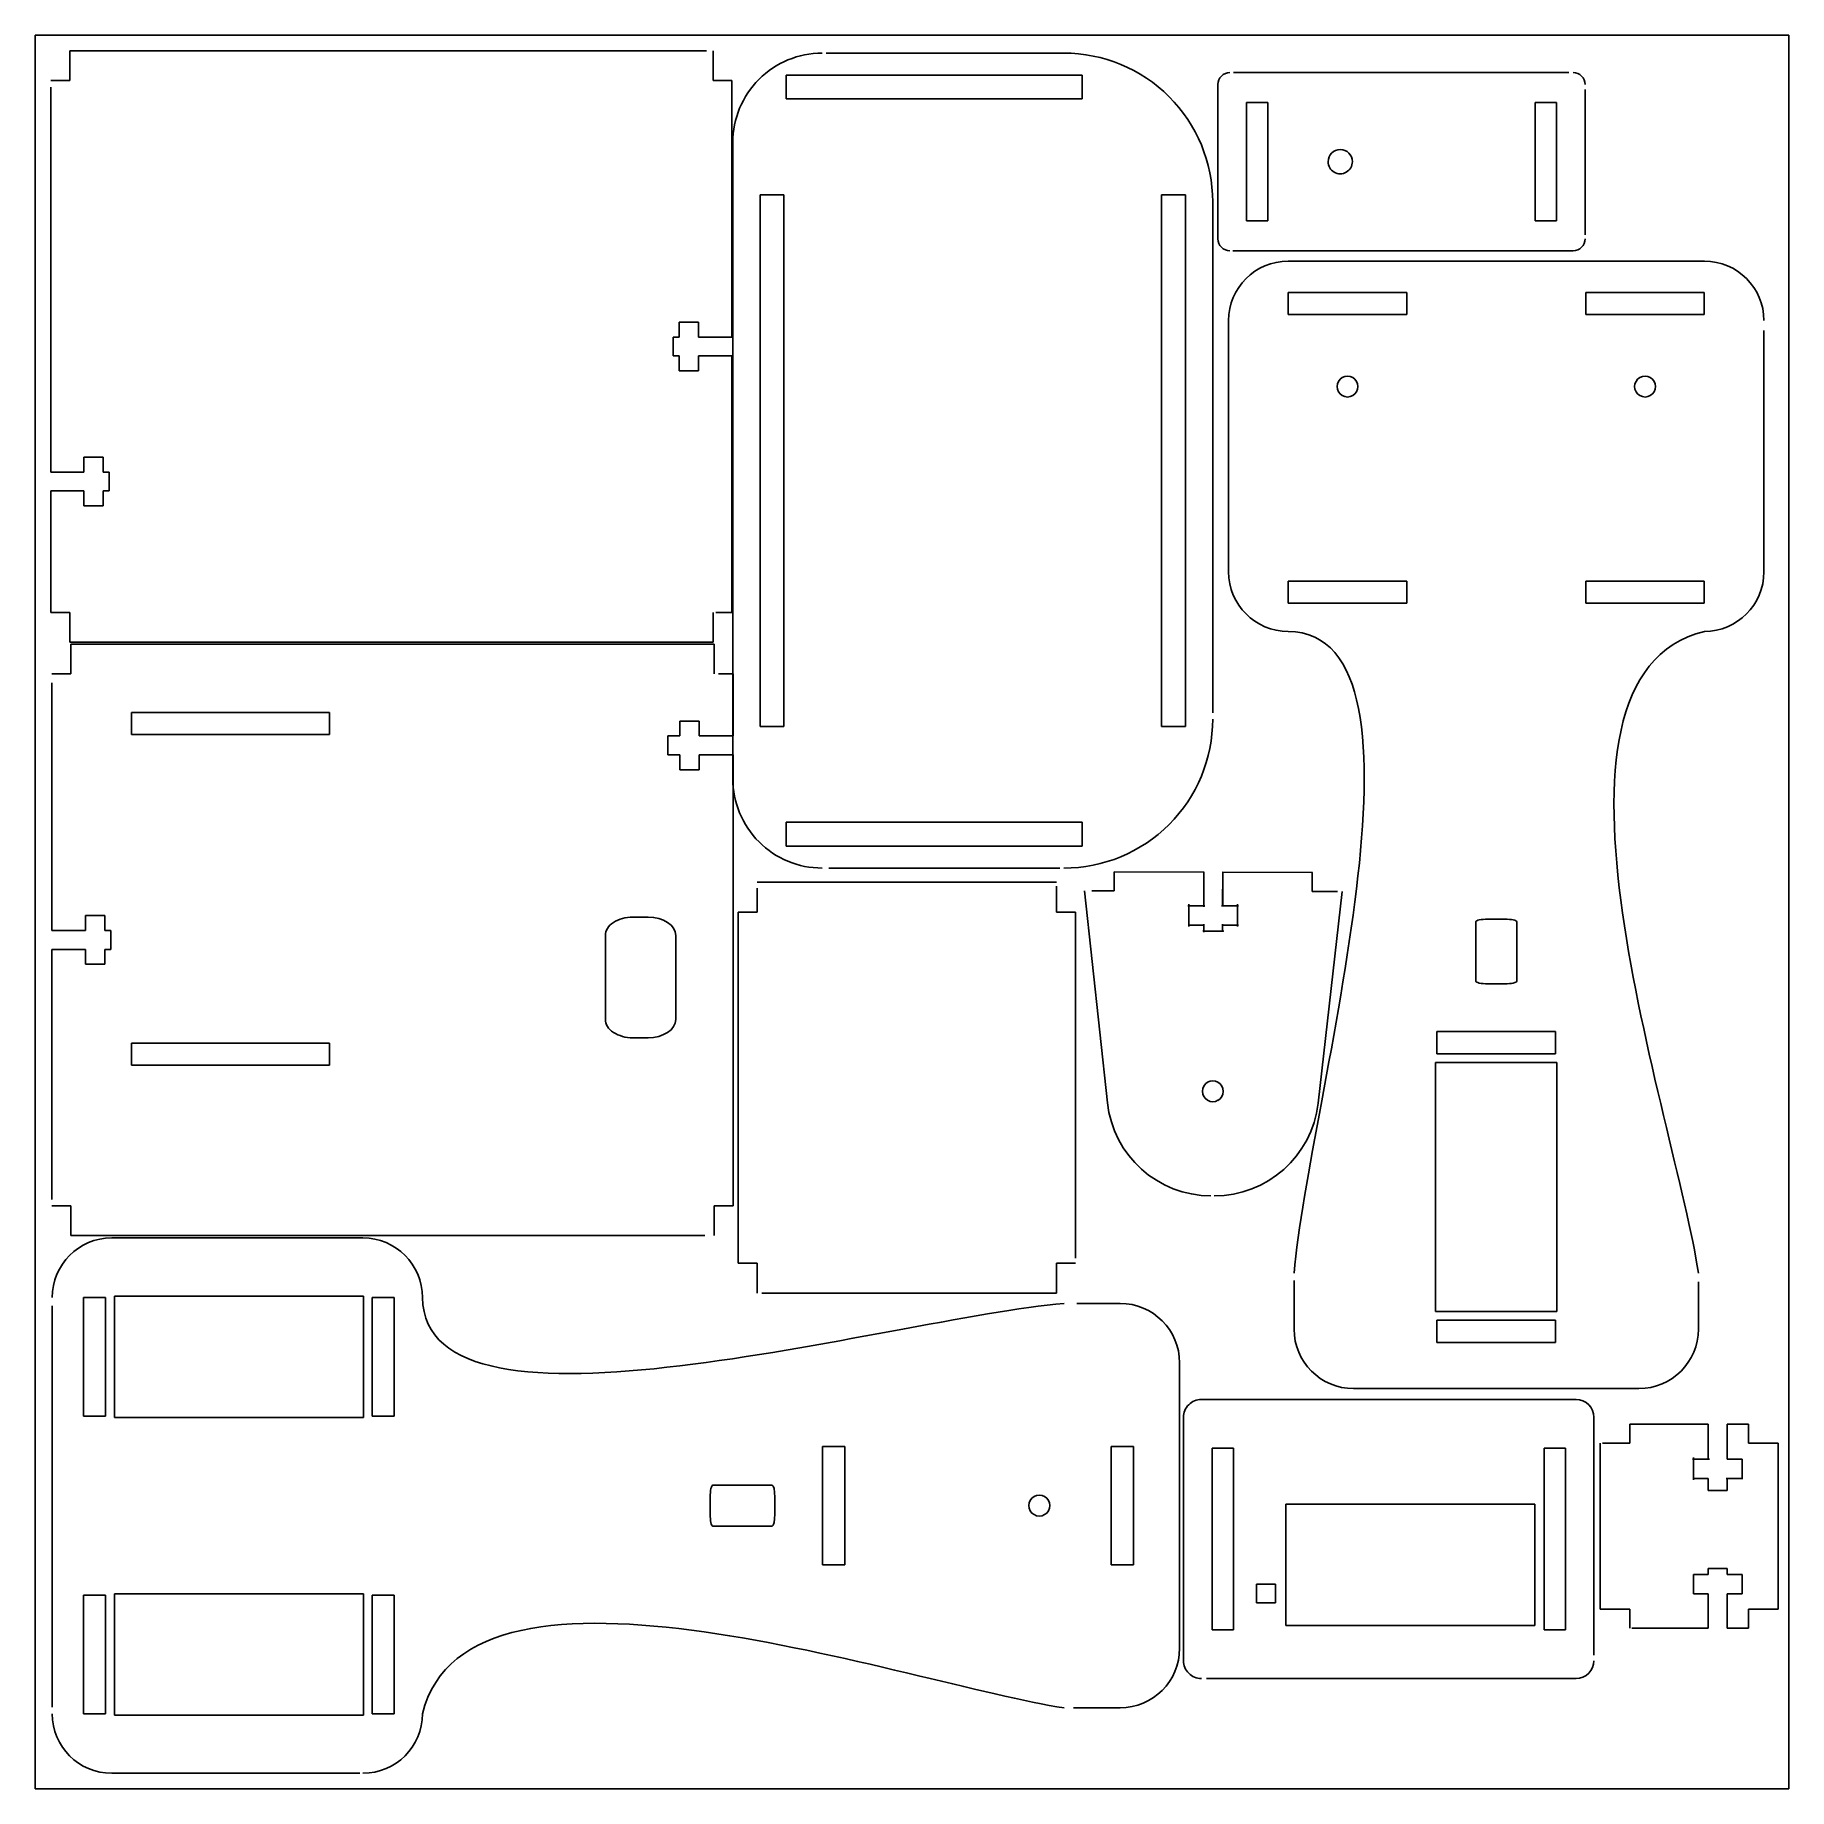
# Model space of a CAD drawing. Extents: x 0.2 to 29.8, y 0.2 to 29.8.
import ezdxf

# ---------------------------------------------------------------- set-up
doc = ezdxf.new("R2010")
doc.units = 0
doc.layers.add('Ebene_1', color=7, linetype='CONTINUOUS')

msp = doc.modelspace()

# ---------------------------------------------------------------- linework, layer by layer
at = {"layer": 'Ebene_1', "color": 7}
for p, q in [((0.242562, 29.757448), (29.757439, 29.757448)), ((0.242562, 0.242553), (0.242562, 29.757448)), ((29.757439, 29.757448), (29.757439, 0.242553)), ((11.539035, 29.493833), (0.825196, 29.493833)), ((0.825196, 29.493833), (0.825196, 28.993073)), ((11.652097, 28.993073), (11.652097, 29.493833)), ((17.556067, 29.453743), (13.556578, 29.453743)), ((0.825196, 28.993073), (0.507206, 28.993073)), ((11.970086, 28.993073), (11.652097, 28.993073)), ((11.970086, 24.676079), (11.970086, 28.993073)), ((12.88107, 29.084262), (17.862685, 29.084262)), ((12.88107, 28.683697), (12.88107, 29.084262)), ((17.862685, 29.084262), (17.862685, 28.683697)), ((20.149337, 28.925722), (20.149337, 26.327621)), ((26.055988, 29.126031), (20.411669, 29.126031)), ((26.126653, 29.126031), (26.126653, 29.126031)), ((26.126653, 29.126031), (26.126653, 29.126031)), ((0.507206, 28.878794), (0.507206, 22.404115)), ((17.862685, 28.683697), (12.88107, 28.683697)), ((26.326956, 26.398278), (26.326956, 28.84076)), ((20.629747, 28.624336), (20.988461, 28.624336)), ((20.629747, 26.628996), (20.629747, 28.624336)), ((20.988461, 28.624336), (20.988461, 26.628996)), ((25.487833, 28.624336), (25.84652, 28.624336)), ((25.487833, 26.628996), (25.487833, 28.624336)), ((25.84652, 28.624336), (25.84652, 26.628996)), ((11.985228, 27.951432), (11.985228, 17.241669)), ((11.985228, 27.951432), (11.985228, 27.951432)), ((11.985228, 27.951432), (11.985228, 27.951432)), ((22.410858, 27.626653), (22.410858, 27.626653)), ((22.410858, 27.626653), (22.410858, 27.626653)), ((12.444706, 18.121489), (12.444706, 27.071612)), ((12.444706, 27.071612), (12.845259, 27.071612)), ((12.845259, 27.071612), (12.845259, 18.121489)), ((19.199859, 18.121489), (19.199859, 27.071612)), ((19.199859, 27.071612), (19.600441, 27.071612)), ((19.600441, 27.071612), (19.600441, 18.121489)), ((20.059916, 18.351907), (20.059916, 26.949892)), ((20.988461, 26.628996), (20.629747, 26.628996)), ((25.84652, 26.628996), (25.487833, 26.628996)), ((20.397165, 26.127312), (26.126653, 26.127312)), ((21.329961, 25.953072), (28.334859, 25.953072)), ((23.326065, 25.425813), (21.331049, 25.425813)), ((21.331049, 25.425813), (21.331049, 25.053843)), ((23.326065, 25.053843), (23.326065, 25.425813)), ((28.333769, 25.425813), (26.338751, 25.425813)), ((26.338751, 25.425813), (26.338751, 25.053843)), ((28.333769, 25.053843), (28.333769, 25.425813)), ((11.079054, 24.676079), (11.079054, 24.926459)), ((11.079054, 24.926459), (11.40456, 24.926459)), ((11.40456, 24.926459), (11.40456, 24.676079)), ((20.328415, 20.723515), (20.328415, 24.951531)), ((21.331049, 25.053843), (23.326065, 25.053843)), ((26.338751, 25.053843), (28.333769, 25.053843)), ((10.978901, 24.358087), (10.978901, 24.676079)), ((10.978901, 24.676079), (11.079054, 24.676079)), ((11.40456, 24.676079), (11.970086, 24.676079)), ((29.336405, 24.784588), (29.336405, 20.723515)), ((11.079054, 24.358087), (10.978901, 24.358087)), ((11.079054, 24.107697), (11.079054, 24.358087)), ((11.970086, 24.358087), (11.40456, 24.358087)), ((11.40456, 24.358087), (11.40456, 24.107697)), ((11.970086, 20.041093), (11.970086, 24.358087)), ((11.40456, 24.107697), (11.079054, 24.107697)), ((22.153278, 23.842366), (22.153278, 23.842366)), ((22.153278, 23.842366), (22.153278, 23.842366)), ((27.161008, 23.842366), (27.161008, 23.842366)), ((27.161008, 23.842366), (27.161008, 23.842366)), ((1.062321, 22.404115), (1.062321, 22.654503)), ((1.062321, 22.654503), (1.3878, 22.654503)), ((1.3878, 22.654503), (1.3878, 22.404115)), ((0.507206, 22.404115), (1.062321, 22.404115)), ((1.3878, 22.404115), (1.487951, 22.404115)), ((1.487951, 22.404115), (1.487951, 22.086132)), ((1.062321, 22.086132), (0.507206, 22.086132)), ((0.507206, 22.086132), (0.507206, 20.041093)), ((1.062321, 21.835752), (1.062321, 22.086132)), ((1.487951, 22.086132), (1.3878, 22.086132)), ((1.3878, 22.086132), (1.3878, 21.835752)), ((1.3878, 21.835752), (1.062321, 21.835752)), ((23.326065, 20.567735), (21.331049, 20.567735)), ((21.331049, 20.567735), (21.331049, 20.195757)), ((23.326065, 20.195757), (23.326065, 20.567735)), ((28.333769, 20.567735), (26.338751, 20.567735)), ((26.338751, 20.567735), (26.338751, 20.195757)), ((28.333769, 20.195757), (28.333769, 20.567735)), ((21.331049, 20.195757), (23.326065, 20.195757)), ((26.338751, 20.195757), (28.333769, 20.195757)), ((0.507206, 20.041093), (0.825196, 20.041093)), ((0.825196, 20.041093), (0.825196, 19.540323)), ((11.652097, 19.540323), (11.652097, 20.041093)), ((11.701111, 20.041093), (11.970086, 20.041093)), ((0.825196, 19.540323), (11.652097, 19.540323)), ((11.670668, 19.506765), (0.843764, 19.506765)), ((0.843764, 19.506765), (0.843764, 19.005998)), ((11.670668, 19.005998), (11.670668, 19.506765)), ((0.843764, 19.005998), (0.525777, 19.005998)), ((11.988654, 19.005998), (11.744174, 19.005998)), ((11.988654, 17.962497), (11.988654, 19.005998)), ((0.525777, 18.855531), (0.525777, 14.689001)), ((1.863561, 18.355953), (5.196202, 18.355953)), ((1.863561, 17.98766), (1.863561, 18.355953)), ((5.196202, 18.355953), (5.196202, 17.98766)), ((11.092627, 17.962497), (11.092627, 18.212887)), ((11.092627, 18.212887), (11.418136, 18.212887)), ((11.418136, 18.212887), (11.418136, 17.962497)), ((12.845259, 18.121489), (12.444706, 18.121489)), ((19.600441, 18.121489), (19.199859, 18.121489)), ((5.196202, 17.98766), (1.863561, 17.98766)), ((10.892324, 17.644505), (10.892324, 17.962497)), ((10.892324, 17.962497), (11.092627, 17.962497)), ((11.418136, 17.962497), (11.988654, 17.962497)), ((11.092627, 17.644505), (10.892324, 17.644505)), ((11.092627, 17.394115), (11.092627, 17.644505)), ((11.988654, 17.644505), (11.418136, 17.644505)), ((11.418136, 17.644505), (11.418136, 17.394115)), ((11.988654, 10.054015), (11.988654, 17.644505)), ((11.418136, 17.394115), (11.092627, 17.394115)), ((12.88107, 16.509425), (17.862685, 16.509425)), ((12.88107, 16.10885), (12.88107, 16.509425)), ((17.862685, 16.509425), (17.862685, 16.10885)), ((17.862685, 16.10885), (12.88107, 16.10885)), ((13.599083, 15.739358), (17.487821, 15.739358)), ((19.912001, 15.669828), (18.402789, 15.673494)), ((18.402789, 15.673484), (18.402789, 15.355489)), ((19.911228, 15.351855), (19.911228, 15.669828)), ((19.913168, 15.086274), (19.913168, 15.673874)), ((20.230017, 15.669066), (20.227358, 15.103523)), ((20.228633, 15.673874), (20.228633, 15.103523)), ((21.737713, 15.665421), (20.230017, 15.66906)), ((21.736943, 15.347437), (21.736943, 15.665421)), ((17.434343, 15.499681), (12.394576, 15.499681)), ((12.394576, 15.400603), (12.394576, 14.998911)), ((17.434343, 14.998911), (17.434343, 15.433746)), ((17.901259, 15.356706), (18.28914, 11.789486)), ((18.402017, 15.355489), (18.024628, 15.356817)), ((19.910646, 15.104307), (19.910646, 15.351855)), ((19.642253, 15.103014), (19.928312, 15.103545)), ((19.659469, 14.779406), (19.659469, 15.104899)), ((19.659522, 14.754798), (19.659522, 15.130713)), ((19.660266, 15.104899), (19.910646, 15.104368)), ((20.209826, 15.103523), (20.493785, 15.10246)), ((20.228633, 15.103523), (20.479014, 15.102992)), ((20.476516, 15.130905), (20.476516, 14.754968)), ((20.479014, 15.102912), (20.479014, 14.777429)), ((22.160901, 15.346223), (21.736943, 15.347552)), ((21.832791, 11.781038), (22.237731, 15.346223)), ((1.091303, 14.689001), (1.091303, 14.939383)), ((1.091303, 14.939383), (1.416809, 14.939383)), ((1.416809, 14.939383), (1.416809, 14.689001)), ((10.305759, 14.915456), (10.557626, 14.915456)), ((12.394576, 14.998911), (12.076586, 14.998911)), ((12.076586, 14.998911), (12.076586, 9.08889)), ((17.752306, 14.998911), (17.434343, 14.998911)), ((17.752306, 9.176264), (17.752306, 14.998911)), ((19.909847, 14.778806), (19.659469, 14.779337)), ((19.913168, 14.780591), (19.664729, 14.780591)), ((19.909609, 14.678651), (19.909874, 14.778806)), ((19.913168, 14.661359), (19.910511, 14.796286)), ((20.493253, 14.78007), (20.213996, 14.779006)), ((20.227837, 14.77803), (20.227572, 14.677878)), ((20.227599, 14.795762), (20.227599, 14.664494)), ((20.478217, 14.777429), (20.227837, 14.777961)), ((24.48788, 14.836256), (24.48788, 13.835127)), ((24.976631, 14.879893), (24.688185, 14.879893)), ((25.176937, 13.835127), (25.176937, 14.836256)), ((0.525777, 14.689001), (1.091303, 14.689001)), ((1.416809, 14.689001), (1.516962, 14.689001)), ((1.516962, 14.689001), (1.516962, 14.37102)), ((9.839293, 13.192787), (9.839293, 14.605657)), ((11.024063, 14.605657), (11.024063, 13.192787)), ((20.245371, 14.680186), (19.895901, 14.68125)), ((20.227599, 14.677878), (19.909609, 14.678674)), ((1.091303, 14.37102), (0.525777, 14.37102)), ((0.525777, 14.37102), (0.525777, 10.163757)), ((1.091303, 14.120629), (1.091303, 14.37102)), ((1.516962, 14.37102), (1.416809, 14.37102)), ((1.416809, 14.37102), (1.416809, 14.120629)), ((1.416809, 14.120629), (1.091303, 14.120629)), ((24.688185, 13.791501), (24.976631, 13.791501)), ((25.176937, 13.835127), (25.176937, 13.835127)), ((25.176937, 13.835127), (25.176937, 13.835127)), ((25.829942, 12.987579), (23.834901, 12.987579)), ((23.834901, 12.987579), (23.834901, 12.61562)), ((25.829942, 12.61562), (25.829942, 12.987579)), ((1.863561, 12.789995), (5.196202, 12.789995)), ((1.863561, 12.421691), (1.863561, 12.789995)), ((5.196202, 12.789995), (5.196202, 12.421691)), ((10.557626, 12.882996), (10.305759, 12.882996)), ((5.196202, 12.421691), (1.863561, 12.421691)), ((25.853347, 12.466826), (23.81147, 12.466826)), ((23.81147, 12.466826), (23.81147, 8.278271)), ((23.834901, 12.61562), (25.829942, 12.61562)), ((25.853347, 8.278271), (25.853347, 12.466826)), ((19.974189, 12.134226), (19.974189, 12.134226)), ((19.974189, 12.134226), (19.974189, 12.134226)), ((0.525777, 10.054015), (0.843764, 10.054015)), ((0.843764, 10.054015), (0.843764, 9.553255)), ((11.670668, 10.054015), (11.988654, 10.054015)), ((11.670668, 9.553255), (11.670668, 10.054015)), ((0.843764, 9.553255), (11.512629, 9.553255)), ((5.759977, 9.514124), (1.531945, 9.514124)), ((12.076586, 9.08889), (12.394576, 9.08889)), ((12.394576, 9.08889), (12.394576, 8.588131)), ((17.434343, 9.08889), (17.752306, 9.08889)), ((17.434343, 8.588131), (17.434343, 9.08889)), ((12.470101, 8.588131), (17.434343, 8.588131)), ((21.429688, 7.981481), (21.429688, 8.799034)), ((28.235129, 8.775816), (28.235129, 7.981481)), ((0.530426, 8.37125), (0.530426, 1.615619)), ((1.429642, 8.511516), (1.057669, 8.511516)), ((1.057669, 8.511516), (1.057669, 6.516473)), ((1.429642, 6.516473), (1.429642, 8.511516)), ((1.578406, 6.493069), (1.578406, 8.534947)), ((1.578406, 8.534947), (5.766962, 8.534947)), ((5.766962, 8.534947), (5.766962, 7.831625)), ((6.287725, 8.511516), (5.915755, 8.511516)), ((5.915755, 8.511516), (5.915755, 6.516473)), ((6.287725, 6.516473), (6.287725, 8.511516)), ((18.502011, 8.412851), (17.772946, 8.412851)), ((18.502011, 8.412851), (18.502011, 8.412851)), ((18.502011, 8.412851), (18.502011, 8.412851)), ((23.81147, 8.278271), (25.853347, 8.278271)), ((21.429688, 7.981481), (21.429688, 7.981481)), ((21.429688, 7.981481), (21.429688, 7.981481)), ((25.829942, 8.129504), (23.834901, 8.129504)), ((23.834901, 8.129504), (23.834901, 7.757534)), ((25.829942, 7.757534), (25.829942, 8.129504)), ((5.766962, 7.831625), (5.766962, 6.493069)), ((23.834901, 7.757534), (25.829942, 7.757534)), ((19.503556, 2.608981), (19.503556, 7.411332)), ((19.869255, 6.797058), (26.175083, 6.797058)), ((27.233584, 6.979935), (22.431234, 6.979935)), ((1.057669, 6.516473), (1.429642, 6.516473)), ((5.915755, 6.516473), (6.287725, 6.516473)), ((19.568799, 2.400867), (19.568799, 6.496602)), ((26.475539, 6.496602), (26.475539, 2.495919)), ((26.475539, 6.496602), (26.475539, 6.496602)), ((26.475539, 6.496602), (26.475539, 6.496602)), ((5.766962, 6.493069), (1.578406, 6.493069)), ((28.400589, 6.380518), (27.080051, 6.380518)), ((27.080051, 6.062497), (27.080051, 6.380518)), ((27.080051, 6.380518), (28.400568, 6.380518)), ((28.400568, 6.380518), (28.400568, 5.792125)), ((28.718603, 5.792125), (28.718603, 6.380518)), ((28.718603, 6.380518), (29.077518, 6.380518)), ((29.077518, 6.380518), (28.718611, 6.380518)), ((29.077518, 6.380518), (29.077518, 6.062497)), ((13.495901, 4.012622), (13.495901, 6.007665)), ((13.495901, 6.007665), (13.867871, 6.007665)), ((13.867871, 6.007665), (13.867871, 4.012622)), ((18.725957, 6.007665), (18.353987, 6.007665)), ((18.353987, 6.007665), (18.353987, 4.012622)), ((18.725957, 4.012622), (18.725957, 6.007665)), ((20.049211, 2.920088), (20.049211, 5.97738)), ((20.049211, 5.97738), (20.407899, 5.97738)), ((20.407899, 5.97738), (20.407899, 2.920088)), ((25.636359, 2.920088), (25.636359, 5.97738)), ((25.636359, 5.97738), (25.995047, 5.97738)), ((25.995047, 5.97738), (25.995047, 2.920088)), ((26.579214, 3.268016), (26.579214, 6.062497)), ((26.617438, 6.062497), (27.080051, 6.062497)), ((29.077518, 6.062497), (29.57835, 6.062497)), ((29.57835, 6.062497), (29.57835, 3.268016)), ((28.132146, 5.791614), (28.418261, 5.792117)), ((28.149404, 5.443359), (28.149404, 5.819324)), ((28.400568, 5.792125), (28.150148, 5.792125)), ((28.150148, 5.792125), (28.150148, 5.466592)), ((28.969033, 5.792125), (28.718603, 5.792125)), ((28.969033, 5.466592), (28.969033, 5.792125)), ((11.647236, 5.354685), (12.648356, 5.354685)), ((28.150148, 5.466592), (28.400568, 5.466592)), ((28.400568, 5.466592), (28.400568, 5.26626)), ((28.983268, 5.468629), (28.703963, 5.467597)), ((28.718603, 5.26626), (28.718603, 5.466592)), ((28.718603, 5.466592), (28.969033, 5.466592)), ((11.603588, 4.865906), (11.603588, 5.154381)), ((12.691978, 5.154381), (12.691978, 4.865906)), ((17.142521, 5.185436), (17.142521, 5.185436)), ((17.142521, 5.185436), (17.142521, 5.185436)), ((25.480951, 5.033189), (21.292396, 5.033189)), ((21.292396, 5.033189), (21.292396, 2.991312)), ((25.480951, 2.991312), (25.480951, 5.033189)), ((28.400568, 5.26626), (28.718603, 5.26626)), ((12.648356, 4.665602), (11.647236, 4.665602)), ((12.648356, 4.665602), (12.648356, 4.665602)), ((12.648356, 4.665602), (12.648356, 4.665602)), ((13.867871, 4.012622), (13.495901, 4.012622)), ((18.353987, 4.012622), (18.725957, 4.012622)), ((28.400589, 3.850467), (28.150166, 3.850467)), ((28.150166, 3.850467), (28.150166, 3.524934)), ((28.718611, 3.950627), (28.400589, 3.950627)), ((28.400589, 3.950627), (28.400589, 3.850467)), ((28.718611, 3.850467), (28.718611, 3.950627)), ((28.969033, 3.850467), (28.718611, 3.850467)), ((28.969033, 3.524934), (28.969033, 3.850467)), ((21.116612, 3.690515), (20.798622, 3.690515)), ((20.798622, 3.690515), (20.798622, 3.3725)), ((21.116612, 3.3725), (21.116612, 3.690515)), ((1.429642, 3.503813), (1.057669, 3.503813)), ((1.057669, 3.503813), (1.057669, 1.508772)), ((1.429642, 1.508772), (1.429642, 3.503813)), ((1.578406, 1.485367), (1.578406, 3.527244)), ((1.578406, 3.527244), (5.766962, 3.527244)), ((5.766962, 3.527244), (5.766962, 1.485367)), ((6.287725, 3.503813), (5.915755, 3.503813)), ((5.915755, 3.503813), (5.915755, 1.508772)), ((6.287725, 1.508772), (6.287725, 3.503813)), ((20.798622, 3.3725), (21.116612, 3.3725)), ((27.080051, 3.268016), (26.579214, 3.268016)), ((27.080051, 2.949984), (27.080051, 3.268016)), ((28.150166, 3.524934), (28.400589, 3.524934)), ((28.400589, 3.524934), (28.400589, 2.949984)), ((28.718611, 2.949984), (28.718611, 3.524934)), ((28.718611, 3.524934), (28.969033, 3.524934)), ((29.57835, 3.268016), (29.077518, 3.268016)), ((29.077518, 3.268016), (29.077518, 2.949984)), ((21.292396, 2.991312), (25.480951, 2.991312)), ((20.407899, 2.920088), (20.049211, 2.920088)), ((25.995047, 2.920088), (25.636359, 2.920088)), ((28.400589, 2.949984), (27.113627, 2.949984)), ((29.077518, 2.949984), (28.718611, 2.949984)), ((26.175083, 2.100412), (19.957321, 2.100412)), ((1.057669, 1.508772), (1.429642, 1.508772)), ((5.766962, 1.485367), (1.578406, 1.485367)), ((5.915755, 1.508772), (6.287725, 1.508772)), ((17.71995, 1.607409), (18.502011, 1.607409)), ((1.531945, 0.506162), (5.705464, 0.506162)), ((29.757439, 0.242553), (0.242562, 0.242553))]:
    msp.add_line(p, q, dxfattribs=at)
for points in [[(13.487535, 29.453743), (13.089104, 29.453743), (12.706988, 29.295474), (12.425233, 29.013739)], [(19.326576, 28.720395), (18.857005, 29.189948), (18.220124, 29.453743), (17.556067, 29.453743)], [(12.425233, 29.013739), (12.143505, 28.73199), (11.985228, 28.349888), (11.985228, 27.951432)], [(20.208019, 29.067353), (20.17043, 29.029782), (20.149337, 28.978837), (20.149337, 28.925722)], [(20.34964, 29.126031), (20.296509, 29.126031), (20.245556, 29.104911), (20.208019, 29.067353)], [(26.268274, 29.067353), (26.230709, 29.104914), (26.179758, 29.126031), (26.126653, 29.126031)], [(26.326956, 28.925722), (26.326956, 28.978837), (26.305969, 29.029782), (26.268274, 29.067353)], [(20.059916, 26.949892), (20.059916, 27.61396), (19.796121, 28.250831), (19.326576, 28.720395)], [(22.002254, 27.626653), (22.002254, 27.739498), (22.093718, 27.830966), (22.206568, 27.830966)], [(22.206568, 27.830966), (22.319418, 27.830966), (22.410858, 27.739498), (22.410858, 27.626653)], [(22.104397, 27.449727), (22.041172, 27.486225), (22.002254, 27.553667), (22.002254, 27.626653)], [(22.308713, 27.449727), (22.245486, 27.413221), (22.167624, 27.413221), (22.104397, 27.449727)], [(22.410858, 27.626653), (22.410858, 27.553667), (22.371938, 27.486225), (22.308713, 27.449727)], [(20.149337, 26.327621), (20.149337, 26.274498), (20.170324, 26.223543), (20.208019, 26.185972)], [(26.268274, 26.185972), (26.305863, 26.223543), (26.326956, 26.274498), (26.326956, 26.327621)], [(20.208019, 26.185972), (20.245556, 26.148408), (20.296509, 26.127312), (20.34964, 26.127312)], [(26.126653, 26.127312), (26.179758, 26.127312), (26.230709, 26.148405), (26.268274, 26.185972)], [(20.328415, 24.951531), (20.328415, 25.504673), (20.776839, 25.953072), (21.329961, 25.953072)], [(28.334859, 25.953072), (28.887978, 25.953072), (29.336405, 25.504673), (29.336405, 24.951531)], [(22.153278, 23.842366), (22.153014, 23.90509), (22.18651, 23.963114), (22.24081, 23.99452)], [(22.24081, 23.99452), (22.295111, 24.025926), (22.362029, 24.025926), (22.41633, 23.99452)], [(22.41633, 23.99452), (22.470604, 23.963114), (22.503968, 23.90509), (22.503809, 23.842366)], [(27.161008, 23.842366), (27.160744, 23.90513), (27.194134, 23.963223), (27.248461, 23.994671)], [(27.248461, 23.994671), (27.302762, 24.026106), (27.369759, 24.026106), (27.42406, 23.994671)], [(27.42406, 23.994671), (27.478387, 23.963223), (27.511753, 23.90513), (27.511513, 23.842366)], [(22.24081, 23.690212), (22.18651, 23.721621), (22.153146, 23.779642), (22.153278, 23.842366)], [(22.41633, 23.690212), (22.362029, 23.658806), (22.295111, 23.658806), (22.24081, 23.690212)], [(22.503809, 23.842366), (22.504074, 23.779642), (22.470604, 23.721621), (22.41633, 23.690212)], [(27.248461, 23.690082), (27.194134, 23.72152), (27.160768, 23.779602), (27.161008, 23.842366)], [(27.42406, 23.690082), (27.369759, 23.658637), (27.302762, 23.658637), (27.248461, 23.690082)], [(27.511513, 23.842366), (27.511777, 23.779602), (27.478387, 23.72152), (27.42406, 23.690082)], [(21.329961, 19.721975), (20.776839, 19.721975), (20.328415, 20.170385), (20.328415, 20.723515)], [(29.336405, 20.723515), (29.336405, 20.170385), (28.887978, 19.721975), (28.334859, 19.721975)], [(21.429688, 8.922617), (21.676322, 11.813129), (24.017167, 19.680599), (21.329961, 19.721975)], [(28.334859, 19.721975), (25.171915, 18.93727), (27.859281, 11.4707), (28.235129, 8.922617)], [(19.326576, 16.472717), (19.796121, 16.942281), (20.059916, 17.579152), (20.059916, 18.243209)], [(11.985228, 17.241669), (11.985228, 16.843232), (12.143505, 16.461111), (12.425233, 16.179373)], [(17.556067, 15.739358), (18.220124, 15.739358), (18.857005, 16.003154), (19.326576, 16.472717)], [(12.425233, 16.179373), (12.706988, 15.897649), (13.089104, 15.739358), (13.487535, 15.739358)], [(9.839293, 14.605657), (9.839293, 14.687826), (9.88844, 14.766625), (9.975921, 14.82471)], [(9.975921, 14.82471), (10.063401, 14.882815), (10.182042, 14.915456), (10.305759, 14.915456)], [(10.557626, 14.915456), (10.815256, 14.915456), (11.024063, 14.776747), (11.024063, 14.605657)], [(24.546564, 14.867109), (24.508999, 14.858927), (24.48788, 14.847823), (24.48788, 14.836256)], [(24.688185, 14.879893), (24.635054, 14.879893), (24.584101, 14.87527), (24.546564, 14.867114)], [(25.118279, 14.867109), (25.080716, 14.875291), (25.029762, 14.879887), (24.976631, 14.879887)], [(25.176937, 14.836256), (25.176937, 14.847812), (25.15595, 14.858916), (25.118279, 14.867109)], [(24.48788, 13.835127), (24.48788, 13.823545), (24.509134, 13.81244), (24.546564, 13.804274)], [(24.546564, 13.804274), (24.584101, 13.796092), (24.635054, 13.791496), (24.688185, 13.791496)], [(24.976631, 13.791501), (25.029762, 13.791501), (25.080716, 13.796097), (25.118279, 13.804279)], [(25.118279, 13.804274), (25.155844, 13.812456), (25.176937, 13.82356), (25.176937, 13.835127)], [(9.975921, 12.973733), (9.88844, 13.031837), (9.839293, 13.110636), (9.839293, 13.192787)], [(11.024063, 13.192787), (11.024063, 13.021697), (10.815257, 12.882996), (10.557626, 12.882996)], [(10.305759, 12.882996), (10.182042, 12.882996), (10.063401, 12.915629), (9.975921, 12.973733)], [(19.974189, 12.134226), (19.919891, 12.103038), (19.886339, 12.045285), (19.886178, 11.982643)], [(20.149443, 12.133801), (20.095302, 12.165255), (20.028489, 12.165414), (19.974189, 12.133801)], [(20.236737, 11.98182), (20.236737, 12.044435), (20.203609, 12.102374), (20.149443, 12.133801)], [(19.886178, 11.982643), (19.885913, 11.920028), (19.919306, 11.862089), (19.973445, 11.830662)], [(19.973445, 11.830662), (20.027613, 11.799235), (20.094426, 11.799049), (20.148726, 11.830662)], [(20.148726, 11.830237), (20.203024, 11.861398), (20.236578, 11.919178), (20.236737, 11.98182)], [(18.28914, 11.789486), (18.385893, 10.899993), (19.135941, 10.225468), (20.030696, 10.223317)], [(20.084914, 10.224193), (20.97911, 10.221537), (21.731895, 10.892581), (21.832791, 11.781038)], [(1.531945, 9.514124), (0.978823, 9.514124), (0.530426, 9.065699), (0.530426, 8.512578)], [(6.761496, 8.512578), (6.761496, 9.065699), (6.313096, 9.514124), (5.759977, 9.514124)], [(17.560848, 8.412851), (14.670363, 8.166244), (6.802885, 5.825372), (6.761496, 8.512578)], [(19.503556, 7.411332), (19.503556, 7.964453), (19.055129, 8.412851), (18.502011, 8.412851)], [(22.431234, 6.979935), (21.878085, 6.979935), (21.429688, 7.428334), (21.429688, 7.981481)], [(28.235129, 7.981481), (28.235129, 7.428334), (27.786732, 6.979935), (27.233584, 6.979935)], [(19.656813, 6.709073), (19.713156, 6.765419), (19.78956, 6.797058), (19.869255, 6.797058)], [(26.175083, 6.797058), (26.341011, 6.797058), (26.475539, 6.662531), (26.475539, 6.496602)], [(19.568799, 6.496602), (19.568799, 6.576299), (19.600441, 6.652728), (19.656813, 6.709073)], [(11.616367, 5.296001), (11.624601, 5.333565), (11.635759, 5.354685), (11.647236, 5.354685)], [(12.648356, 5.354685), (12.672531, 5.354658), (12.691978, 5.264973), (12.691978, 5.154381)], [(11.603588, 5.154381), (11.603588, 5.207485), (11.608104, 5.258438), (11.616341, 5.296001)], [(16.990221, 4.922331), (16.958768, 4.976657), (16.958768, 5.043629), (16.990221, 5.097956)], [(16.990221, 5.097956), (17.021649, 5.152282), (17.079746, 5.185648), (17.142521, 5.185436)], [(17.142521, 5.185436), (17.205269, 5.185648), (17.263367, 5.152282), (17.29482, 5.097956)], [(17.29482, 5.097956), (17.326248, 5.043629), (17.326248, 4.976657), (17.29482, 4.922331)], [(11.616367, 4.724285), (11.608131, 4.761849), (11.603614, 4.812801), (11.603614, 4.865906)], [(11.647236, 4.665602), (11.635547, 4.665602), (11.624654, 4.686855), (11.616367, 4.724285)], [(12.691978, 4.865906), (12.691978, 4.755314), (12.672584, 4.665629), (12.648356, 4.665602)], [(17.142521, 4.834878), (17.079746, 4.834666), (17.021649, 4.868005), (16.990221, 4.922331)], [(17.29482, 4.922331), (17.263367, 4.868005), (17.205269, 4.834665), (17.142521, 4.834878)], [(6.761496, 1.507708), (7.546213, 4.67065), (15.012792, 1.983284), (17.560848, 1.607409)], [(18.502011, 1.607409), (19.055129, 1.607409), (19.503556, 2.055808), (19.503556, 2.608981)], [(19.656813, 2.188423), (19.600441, 2.244769), (19.568799, 2.321196), (19.568799, 2.400867)], [(26.475539, 2.400867), (26.475539, 2.234939), (26.341011, 2.100412), (26.175083, 2.100412)], [(19.869255, 2.100412), (19.78956, 2.100412), (19.713156, 2.132077), (19.656813, 2.188423)], [(0.530426, 1.507708), (0.530426, 0.954562), (0.978823, 0.506162), (1.531945, 0.506162)], [(5.759977, 0.506162), (6.313096, 0.506162), (6.761496, 0.954562), (6.761496, 1.507708)]]:
    msp.add_open_spline(points, degree=3, dxfattribs=at)

doc.saveas('drawing.dxf')
